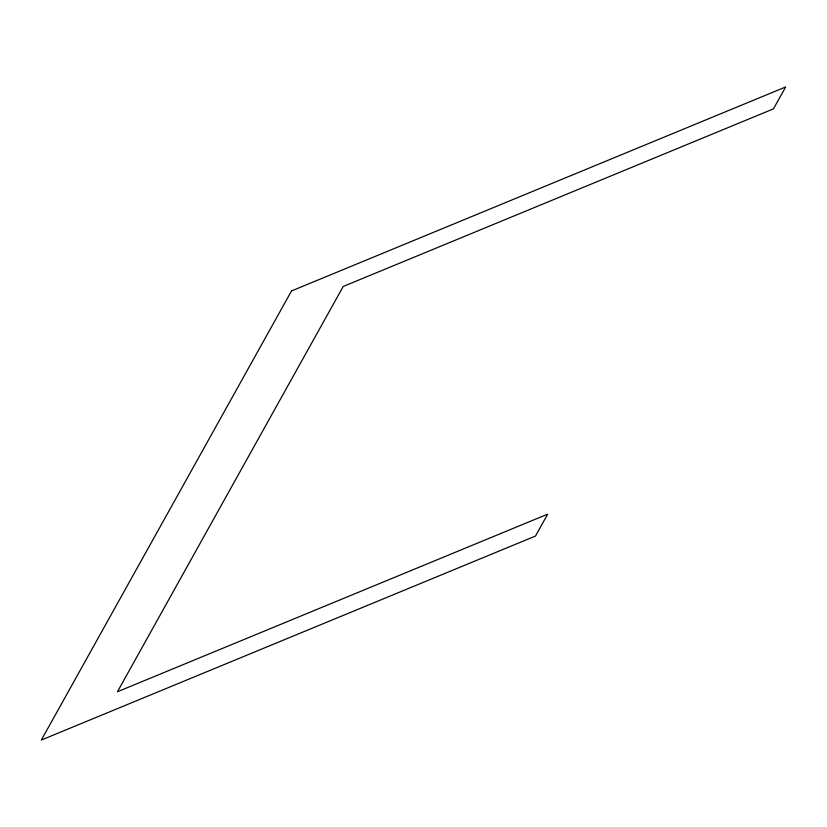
<?xml version="1.0" encoding="UTF-8"?>
<svg xmlns="http://www.w3.org/2000/svg" width="827" height="827" viewBox="0 0 827 827"><rect width="100%" height="100%" fill="white"/><g stroke="black" fill="none" stroke-linecap="round" stroke-linejoin="round"><path stroke-width="1.24" d="M291.507 290.949L41.35 740.031L535.493 536.051L547.681 514.156L117.444 691.754L343.215 286.462L773.452 108.864L785.65 86.969L291.507 290.949"/></g></svg>
